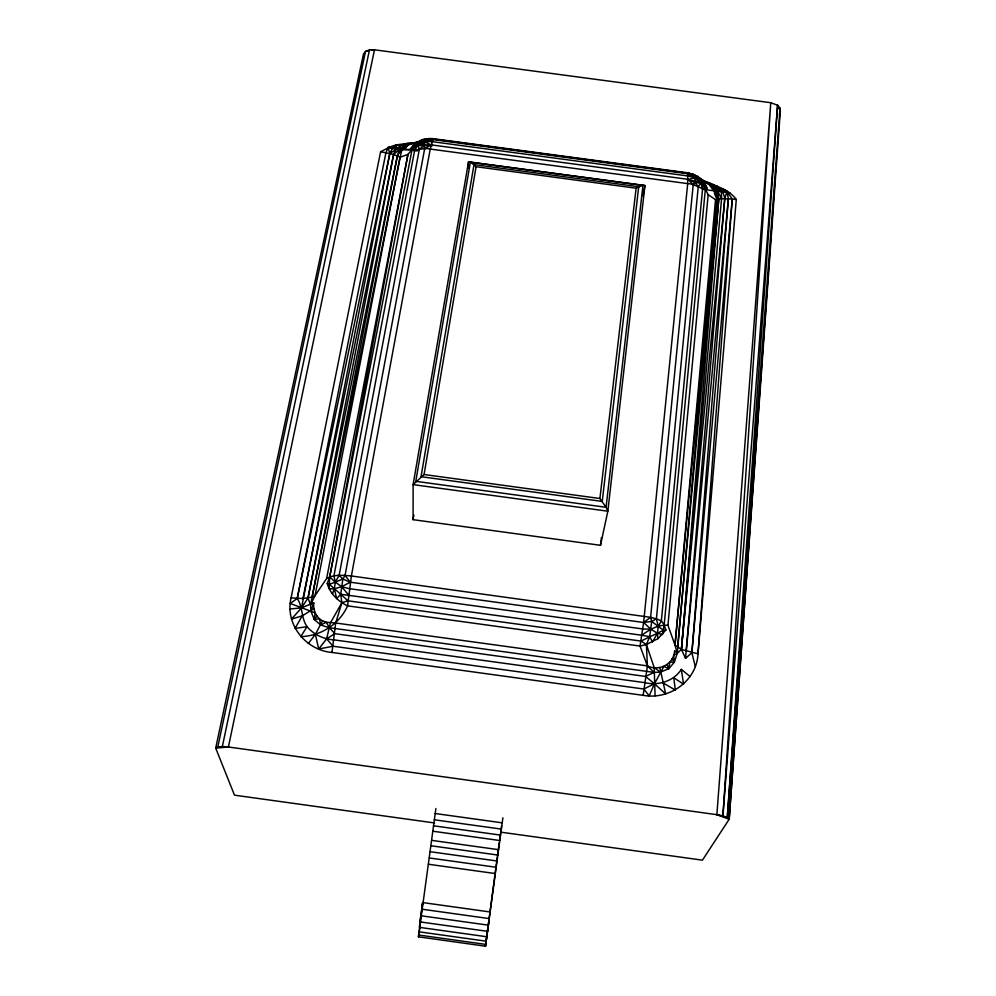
<?xml version="1.0" encoding="UTF-8"?>
<svg xmlns="http://www.w3.org/2000/svg" width="996" height="996" viewBox="0 0 996 996"><rect width="100%" height="100%" fill="white"/><g stroke="black" fill="none" stroke-linecap="round" stroke-linejoin="round"><path stroke-width="1.49" d="M413.091 519.675L413.116 484.616L468.518 161.887L644.935 185.567L607.834 511.209L600.513 545.31L413.091 519.675L413.863 515.081M690.128 676.608L681.351 669.387C673.557 681.389 658.219 685.92 644.649 682.634L334.034 639.868C323.663 639.258 313.765 634.639 307.042 626.658C301.029 617.968 303.058 607.174 297.219 598.471L385.938 152.6L388.141 147.894C402.496 140.299 419.428 147.196 433.609 139.104L422.877 139.515L413.651 145.005L412.033 149.724L329.701 576.896L327.236 583.507C330.062 593.666 338.267 601.472 347.604 605.867L640.042 646.068L646.416 644.561L657.983 638.648L657.385 633.232L658.281 626.459L661.369 620.794L702.578 188.854L700.885 183.227L700.96 180.139L697.823 176.392L688.049 172.856L433.185 138.681C424.271 137.697 414.946 141.494 410.252 149.338L401.898 149.935L388.141 147.894L380.596 151.753L291.093 597.874C284.669 624.006 305.623 650.264 331.992 652.455L643.167 695.333C669.163 700.188 696.827 681.065 697.984 653.799L736.293 199.499C724.104 183.189 702.155 185.455 687.651 173.18L679.944 172.146M290.085 609.017L301.527 607.846L313.715 602.829C313.13 609.851 315.919 617.532 322.53 620.819L315.371 634.328L318.695 649.006L326.613 638.872L330.373 622.986L341.865 602.705L347.953 600.812L640.963 641.075L646.416 644.561L654.198 667.569L655.094 695.781M729.421 813.06L729.172 819.272L702.429 860.158L500.789 832.158M729.545 809.96L729.993 799.078M502.893 817.828L485.463 946.2L418.445 936.838L435.887 808.528M433.609 139.104C424.645 137.249 416.241 143.237 410.252 149.338C416.826 151.355 423.462 147.196 430.247 149.064L687.701 183.613C694.872 183.638 700.275 189.452 707.297 189.203C705.591 180.015 695.793 178.272 688.273 176.006L431.891 141.619C422.167 140.61 413.676 147.221 407.924 154.43L329.701 576.896L329.178 588.773L334.345 588.86L341.665 586.694L350.306 582.212L643.628 622.488L651.72 621.404L656.389 618.877L661.369 620.794L664.17 624.953L665.913 630.007L657.983 638.648M468.232 167.926L468.518 161.887L644.935 185.567L643.005 195.951M331.992 652.455L335.689 622.998L341.865 602.705L340.719 594.251L342.873 579.012L345.052 575.389L424.67 148.69L423.823 146.088L425.69 139.403L432.6 139.527L688.261 173.814C695.183 174.674 701.844 177.661 705.193 184.123L705.355 189.091L664.17 624.953L662.539 634.552L657.385 633.232L650.774 629.148L643.628 622.488L687.701 183.613L687.651 173.18C701.595 177.388 712.887 188.779 727.005 191.469L732.247 199.026L697.984 653.799L681.413 649.404L675.002 645.134L667.943 625.251L708.168 194.73L705.355 189.091L700.885 183.227L695.046 178.147L694.996 175.52L692.955 174.151L687.651 173.18M692.955 174.151C702.504 181.023 716.809 184.733 716.958 199.175L677.268 653.314L674.367 662.24L668.789 668.702L660.435 672.138L654.061 672.387L329.477 627.754L320.662 625.002L314.288 619.487L310.877 611.146L310.59 604.746L400.093 157.256L401.898 149.935L404.388 145.428L408.721 143.586L423.574 142.702L420.125 141.669L400.728 145.341L396.296 145.067L392.362 148.479L389.822 153.396L297.219 598.471L290.272 603.476L315.134 612.839L314.288 619.487L319.43 618.753L320.662 625.002L326.202 622.239L335.689 622.998L647.4 665.876C659.103 671.727 673.956 664.046 674.628 650.724L677.268 653.314L681.413 649.404L724.777 198.59L727.005 191.469C720.369 186.626 710.945 187.871 705.28 181.496L717.02 190.012L721.565 198.64L681.413 649.404L685.534 658.393L691.871 652.716L732.247 199.026L721.565 198.64L715.526 199.611L708.168 194.73M643.167 695.333L647.4 665.876L646.416 644.561L649.691 636.705L651.72 621.404L650.6 617.321L693.216 184.733L694.772 182.442L695.046 178.147L688.087 179.33L431.094 144.856L423.823 146.088L417.859 145.254L412.742 146.848M433.185 138.681L430.247 149.064L351.376 575.987L347.604 605.867C339.238 624.417 320.899 635.971 300.742 636.643L307.042 626.658L295.053 628.439L302.261 615.839L313.952 608.668M371.508 50.323L374.484 49.8L228.408 747L215.696 748.12L217.813 746.938L222.345 746.527L228.408 747L716.871 814.678L729.172 819.272L780.08 108.153L727.292 817.529L722.909 815.886L777.59 105.252L780.08 108.153L780.304 111.365L729.172 819.272L727.292 817.529L777.59 105.252L770.767 102.725L374.484 49.8L369.479 49.862L365.544 51.381L363.465 54.045L215.696 748.12L234.483 795.169L434.592 822.957M716.871 814.678L770.767 102.725L722.909 815.886L716.871 814.678L727.292 817.529M727.005 191.469L728.362 198.727L691.871 652.716L695.258 666.523M681.413 649.404L718.826 198.864L717.02 190.012L710.472 183.6L688.174 180.114M685.534 658.393L724.777 198.59C722.436 183.949 706.413 182.492 695.22 178.309M318.695 649.006L333.075 646.23L643.852 689.033L649.193 695.855L654.447 683.742L663.896 666.424L668.789 668.702L669.835 662.103L674.367 662.24L673.632 655.082L677.268 653.314L675.002 645.134L715.526 199.611M677.604 647.338L718.826 198.864L714.107 189.452L709.401 184.833L712.576 189.128L721.353 190.759L721.565 198.64M686.256 651.222L728.362 198.727M675.002 645.134L716.958 199.175L714.667 194.145L714.107 189.452M665.913 630.007L663.535 630.244L658.281 626.459L656.389 618.877L698.271 186.513L700.885 183.227L705.517 186.128L707.297 189.203M600.513 545.31L601.41 537.591M599.916 498.51L636.108 188.207L642.993 185.181L606.078 507.3L607.834 511.209L413.116 484.616L424.072 474.519L599.916 498.51L606.078 507.3L415.78 481.317L470.398 162.012L476.076 166.718L636.108 188.207M501.598 825.933L500.502 834.05M497.328 856.884L485.463 946.2L489.31 918.598L421.731 909.174L422.702 902.575L490.194 911.987M497.49 855.651L499.345 842.355M499.556 840.848L500.291 835.532M332.39 593.915L334.345 588.86L335.291 582.112L333.934 575.85L414.672 150.222L417.859 145.254L418.706 142.279L417.947 141.669M322.53 620.819L326.202 622.239L329.477 627.754L334.805 633.668L645.545 676.446L654.061 672.387L647.4 665.876L640.042 646.068L643.628 622.488L650.6 617.321L656.389 618.877M418.445 936.838L419.826 927.699M302.261 615.839L291.467 619.114L301.527 607.846L389.822 153.396L388.141 147.894M424.072 474.519L476.076 166.718M327.236 583.507L329.377 584.366L335.291 582.112L339.138 575.339L419.391 149.089L417.859 145.254M301.527 607.846L307.988 598.086L397.392 155.737C402.372 147.694 411.261 140.498 421.246 143.175C410.937 142.279 397.529 142.59 393.632 154.405L307.988 598.086L310.59 604.746L315.035 595.67L326.676 578.402L407.924 154.43L400.093 157.256L393.632 154.405L380.596 151.753M291.093 597.874L302.946 598.546L312.084 597.114L397.392 155.737L400.728 145.341L407.078 145.354L412.718 143.1L432.177 145.765M400.093 157.256L315.035 595.67L312.084 597.114M302.946 598.546L393.632 154.405L404.388 145.428M222.345 746.527L369.479 49.862M779.407 114.341L780.304 111.365L777.59 105.252M310.877 611.146L313.715 602.829M663.535 630.244L657.385 633.232L652.505 642.047L649.691 636.705L641.897 635.261L340.719 594.251L329.377 584.366M308.349 643.441L315.371 634.328M314.288 619.487L316.952 616.076M641.897 635.261C649.243 629.609 658.393 624.442 667.943 625.251M419.391 149.089L423.823 146.088M334.805 633.668L326.613 638.872L333.075 646.23M389.822 153.396L396.719 149.101L396.296 145.067M424.67 148.69L431.094 144.856L424.819 141.905L418.706 142.279M401.898 149.935L405.758 147.956L408.721 143.586L406.418 143.387M326.676 578.402C334.158 574.256 343.184 575.215 351.376 575.987L650.6 617.321M640.963 641.075L657.385 633.232M643.852 689.033L654.447 683.742L665.702 693.963L659.825 667.532M329.701 576.896L335.291 582.112L342.873 579.012L350.306 582.212L345.052 575.389M688.049 172.856L694.996 175.52L700.96 180.139L701.981 179.766M700.474 179.28L698.308 180.027L703.027 180.786L711.231 184.173M416.589 142.627L428.193 138.643L425.479 142.129L420.125 141.669L411.995 143.25M714.443 186.65L717.095 185.941M368.52 50.858L365.544 51.381L217.813 746.938L228.408 747M703.027 180.786L700.761 181.11L707.558 182.654M688.273 176.006L694.996 175.52M650.774 629.148L642.806 628.962L349.335 588.661L341.665 586.694L335.291 582.112M732.247 199.026L736.293 199.499M693.216 184.733L688.087 179.33L694.772 182.442L700.885 183.227M435.152 139.316L461.322 142.826M464.397 143.237L469.016 143.86M472.104 144.271L476.723 144.893M479.798 145.304L492.111 146.947M495.199 147.371L505.968 148.815M509.056 149.226L513.675 149.848M516.75 150.259L550.614 154.803M553.701 155.214L558.32 155.837M561.395 156.248L573.708 157.891M576.796 158.314L595.272 160.792M598.347 161.203L610.66 162.846M613.748 163.269L632.223 165.747M635.299 166.158L639.918 166.78M642.993 167.191L655.318 168.834M658.393 169.258L676.869 171.735M388.054 147.035L417.312 150.969M702.242 189.203L729.968 192.925M435.152 813.52L502.233 822.833M434.268 819.783L501.386 829.108M433.472 825.784L500.565 835.109M432.787 831.212L499.818 840.524M431.741 840.375L498.535 849.663M431.056 845.766L497.788 855.041M430.272 851.717L496.979 860.992M429.388 857.979L496.133 867.255M428.467 864.254L495.298 873.554M420.81 915.735L488.426 925.172M487.592 931.335L419.988 921.898L422.702 902.575L419.316 927.338L486.832 936.763M418.818 931.783L486.21 941.195M418.532 935.007L485.737 944.395M425.69 139.403L431.891 141.619M662.763 682.758L675.3 690.041L673.782 677.728L683.542 684.19L681.351 669.387M654.198 667.569L660.435 672.138M651.72 621.404L658.281 626.459M645.545 676.446L654.447 683.742M347.953 600.812L340.719 594.251L336.698 598.646L334.345 588.86M339.138 575.339L342.873 579.012M694.772 182.442L698.271 186.513M341.665 586.694L348.55 594.973M700.96 180.139L705.517 186.128M672.026 658.904L674.367 662.24M667.108 664.618L668.789 668.702M638.71 186.713L602.244 501.424L421.034 476.698L474.009 164.601L638.71 186.713"/></g></svg>
